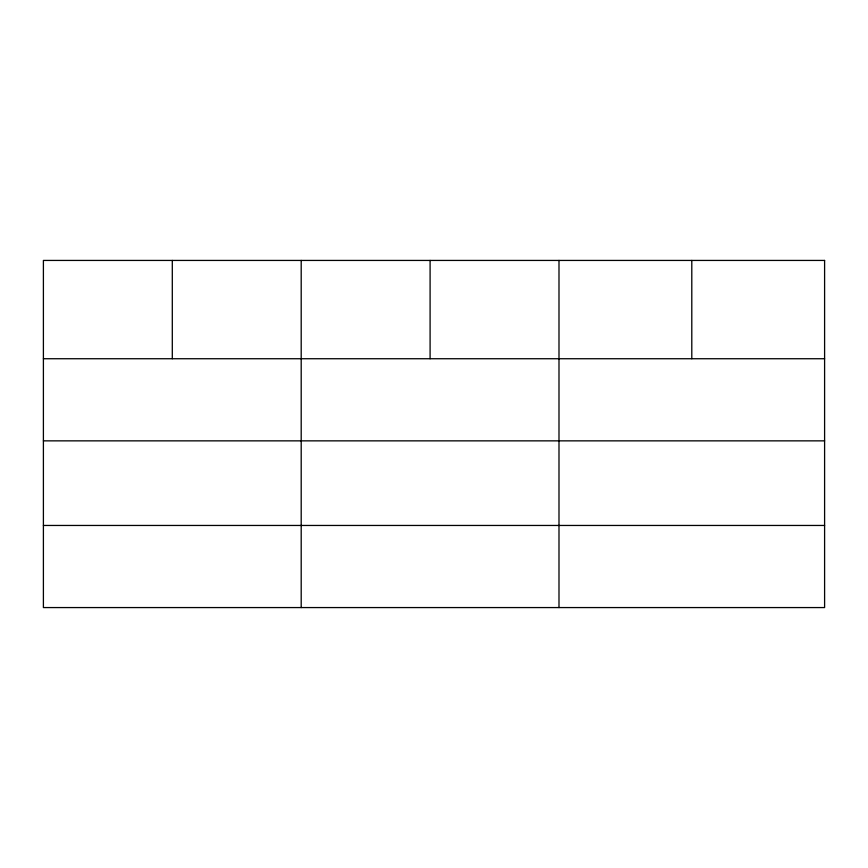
<?xml version="1.0" encoding="UTF-8"?>
<svg xmlns="http://www.w3.org/2000/svg" width="868" height="868" viewBox="0 0 868 868"><rect width="100%" height="100%" fill="white"/><g stroke="black" fill="none" stroke-linecap="round" stroke-linejoin="round"><path stroke-width="1.3" d="M43.4 358.734L824.6 358.734M43.4 440.857L824.6 440.857M43.4 525.455L824.6 525.455M691.796 260.433L691.796 358.734M558.992 260.433L558.992 607.567M430.094 260.433L430.094 358.734M301.196 260.433L301.196 607.567M172.298 260.433L172.298 358.734M824.6 260.433L43.4 260.433L43.4 607.567L824.6 607.567L824.6 260.433"/></g></svg>
